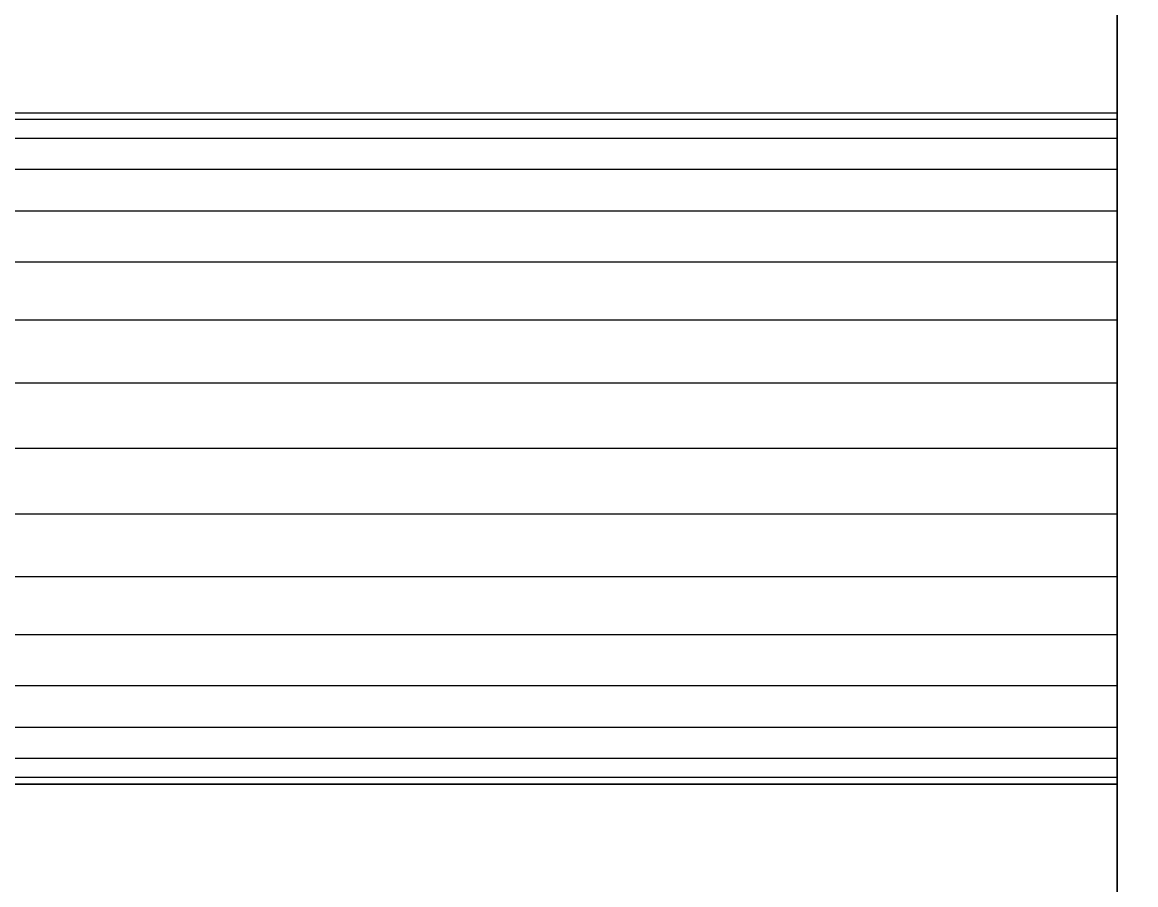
# Model space of a CAD drawing. Header units: millimetres. Extents: x -22443 to 8019, y 3751 to 17584.
# Drawn here: x -19272.19 to -19238.07, y 13900.15 to 13926.57 of the extents above; entities that cross this region are included whole.
import ezdxf

# ---------------------------------------------------------------- set-up
doc = ezdxf.new("R2010")
doc.units = ezdxf.units.MM
for name, color, linetype, lineweight in [('A-ANNO-DIMS', 211, 'Continuous', 9), ('A-ANNO-DIMS-50', 211, 'Continuous', 9), ('A-GENM', 13, 'Continuous', 18)]:
    doc.layers.add(name, color=color, linetype=linetype, lineweight=lineweight)
doc.styles.add('Arial', font='arial.ttf', dxfattribs={"height": 125})
doc.dimstyles.new('Diagonal_-_2_5mm_Arial', dxfattribs={"dimscale": 304.8, "dimtxt": 127.532425, "dimasz": 0.492126, "dimexe": 0.393701, "dimexo": 0.246063, "dimgap": 0.287073, "dimtad": 1, "dimdec": 0, "dimzin": 0, "dimdsep": 46, "dimtxsty": 'Arial', "dimblk1": 'OBLIQUE', "dimblk2": 'OBLIQUE', "dimsah": 1, "dimcen": 0.09, "dimdle": 0.393701, "dimazin": 0, "dimtfac": 1, "dimtdec": 4, "dimtix": 1, "dimtmove": 0, "dimatfit": 3, "dimfxl": 1, "dimtvp": 1, "dimtolj": 1, "dimtzin": 0, "dimarcsym": 2})

# ---------------------------------------------------------------- blocks, each defined once
blk = doc.blocks.new('Nevera autoservicio 1_34m - Nevera autoservicio 1_34m-502275-Level 1')
at = {"layer": 'A-GENM'}
for p, q in [((404.102, 673.31), (404.102, -581.966)), ((404.102, -581.966), (404.102, 673.31)), ((404.102, -581.966), (404.102, 673.31)), ((404.102, -581.966), (404.102, 673.31)), ((404.102, -540.148), (404.102, 501.905)), ((404.102, -246.235), (404.102, -272.955)), ((404.102, -262.678), (205.269, -262.678)), ((404.102, -262.678), (205.269, -262.678)), ((404.102, -262.678), (205.269, -262.678)), ((404.102, -262.678), (205.269, -262.678)), ((404.102, -262.678), (205.269, -262.678)), ((404.102, -262.678), (205.269, -262.678)), ((404.102, -262.678), (205.269, -262.678)), ((404.102, -262.678), (205.269, -262.678)), ((404.102, -262.678), (205.269, -262.678)), ((404.102, -262.678), (205.269, -262.678)), ((404.102, -262.678), (205.269, -262.678)), ((404.102, -262.678), (205.269, -262.678)), ((404.102, -262.859), (404.102, -262.678)), ((404.102, -262.678), (404.102, -262.876)), ((404.102, -262.876), (404.102, -262.678)), ((404.102, -262.678), (404.102, -262.876)), ((404.102, -262.876), (404.102, -262.678)), ((404.102, -262.678), (404.102, -262.876)), ((404.102, -262.876), (404.102, -262.678)), ((404.102, -262.678), (404.102, -262.876)), ((404.102, -262.876), (404.102, -262.678)), ((404.102, -262.678), (404.102, -262.876)), ((404.102, -262.876), (404.102, -262.678)), ((404.102, -262.678), (404.102, -262.777)), ((404.102, -262.876), (404.102, -262.678)), ((404.102, -262.678), (404.102, -262.859)), ((404.102, -262.777), (404.102, -262.678)), ((404.102, -262.876), (404.102, -262.678)), ((404.102, -262.876), (404.102, -262.678)), ((404.102, -262.876), (404.102, -262.678)), ((404.102, -262.678), (404.102, -262.876)), ((404.102, -262.678), (404.102, -262.876)), ((404.102, -262.876), (404.102, -262.678)), ((404.102, -262.678), (404.102, -262.876)), ((404.102, -262.876), (404.102, -262.678)), ((404.102, -262.678), (404.102, -262.876)), ((404.102, -262.876), (205.269, -262.876)), ((404.102, -262.876), (205.269, -262.876)), ((404.102, -262.876), (205.269, -262.876)), ((404.102, -262.876), (205.269, -262.876)), ((404.102, -262.876), (205.269, -262.876)), ((404.102, -262.876), (205.269, -262.876)), ((404.102, -262.876), (205.269, -262.876)), ((404.102, -262.876), (205.269, -262.876)), ((404.102, -262.876), (205.269, -262.876)), ((404.102, -262.876), (205.269, -262.876)), ((404.102, -262.876), (205.269, -262.876)), ((404.102, -262.876), (205.269, -262.876)), ((404.102, -262.876), (205.269, -262.876)), ((404.102, -262.876), (205.269, -262.876)), ((404.102, -262.876), (205.269, -262.876)), ((404.102, -262.876), (205.269, -262.876)), ((404.102, -262.876), (205.269, -262.876)), ((404.102, -262.876), (205.269, -262.876)), ((404.102, -262.876), (205.269, -262.876)), ((404.102, -262.876), (205.269, -262.876)), ((404.102, -262.876), (205.269, -262.876)), ((404.102, -262.876), (205.269, -262.876)), ((404.102, -262.876), (205.269, -262.876)), ((404.102, -262.876), (205.269, -262.876)), ((404.102, -262.777), (404.102, -262.876)), ((404.102, -262.876), (404.102, -262.777)), ((404.102, -262.859), (404.102, -262.876)), ((404.102, -262.859), (404.102, -262.876)), ((404.102, -263.46), (404.102, -262.876)), ((404.102, -262.876), (404.102, -263.46)), ((404.102, -263.46), (404.102, -262.876)), ((404.102, -262.876), (404.102, -263.46)), ((404.102, -263.46), (404.102, -262.876)), ((404.102, -262.876), (404.102, -263.46)), ((404.102, -263.46), (404.102, -262.876)), ((404.102, -262.876), (404.102, -263.46)), ((404.102, -263.46), (404.102, -262.876)), ((404.102, -262.876), (404.102, -263.46)), ((404.102, -263.46), (404.102, -262.876)), ((404.102, -262.876), (404.102, -263.46)), ((404.102, -263.46), (404.102, -262.876)), ((404.102, -263.46), (404.102, -262.876)), ((404.102, -263.46), (404.102, -262.876)), ((404.102, -263.46), (404.102, -262.876)), ((404.102, -263.46), (404.102, -262.876)), ((404.102, -263.46), (404.102, -262.876)), ((404.102, -263.46), (404.102, -262.876)), ((404.102, -263.46), (404.102, -262.876)), ((404.102, -263.46), (404.102, -262.876)), ((404.102, -263.46), (404.102, -262.876)), ((404.102, -263.46), (404.102, -262.876)), ((404.102, -263.46), (404.102, -262.876)), ((404.102, -263.46), (205.269, -263.46)), ((404.102, -263.46), (205.269, -263.46)), ((404.102, -263.46), (205.269, -263.46)), ((404.102, -263.46), (205.269, -263.46)), ((404.102, -263.46), (205.269, -263.46)), ((404.102, -263.46), (205.269, -263.46)), ((404.102, -263.46), (205.269, -263.46)), ((404.102, -263.46), (205.269, -263.46)), ((404.102, -263.46), (205.269, -263.46)), ((404.102, -263.46), (205.269, -263.46)), ((404.102, -263.46), (205.269, -263.46)), ((404.102, -263.46), (205.269, -263.46)), ((404.102, -263.46), (205.269, -263.46)), ((404.102, -263.46), (205.269, -263.46)), ((404.102, -263.46), (205.269, -263.46)), ((404.102, -263.46), (205.269, -263.46)), ((404.102, -263.46), (205.269, -263.46)), ((404.102, -263.46), (205.269, -263.46)), ((404.102, -263.46), (205.269, -263.46)), ((404.102, -263.46), (205.269, -263.46)), ((404.102, -263.46), (205.269, -263.46)), ((404.102, -263.46), (205.269, -263.46)), ((404.102, -263.46), (205.269, -263.46)), ((404.102, -263.46), (205.269, -263.46)), ((404.102, -264.41), (404.102, -263.46)), ((404.102, -263.46), (404.102, -264.41)), ((404.102, -264.41), (404.102, -263.46)), ((404.102, -263.46), (404.102, -264.41)), ((404.102, -264.41), (404.102, -263.46)), ((404.102, -263.46), (404.102, -264.41)), ((404.102, -264.41), (404.102, -263.46)), ((404.102, -263.46), (404.102, -264.41)), ((404.102, -264.41), (404.102, -263.46)), ((404.102, -263.46), (404.102, -264.41)), ((404.102, -264.41), (404.102, -263.46)), ((404.102, -263.46), (404.102, -264.41)), ((404.102, -264.41), (404.102, -263.46)), ((404.102, -264.41), (404.102, -263.46)), ((404.102, -264.41), (404.102, -263.46)), ((404.102, -264.41), (404.102, -263.46)), ((404.102, -264.41), (404.102, -263.46)), ((404.102, -264.41), (404.102, -263.46)), ((404.102, -264.41), (404.102, -263.46)), ((404.102, -264.41), (404.102, -263.46)), ((404.102, -264.41), (404.102, -263.46)), ((404.102, -264.41), (404.102, -263.46)), ((404.102, -264.41), (404.102, -263.46)), ((404.102, -264.41), (404.102, -263.46)), ((404.102, -264.41), (205.269, -264.41)), ((404.102, -264.41), (205.269, -264.41)), ((404.102, -264.41), (205.269, -264.41)), ((404.102, -264.41), (205.269, -264.41)), ((404.102, -264.41), (205.269, -264.41)), ((404.102, -264.41), (205.269, -264.41)), ((404.102, -264.41), (205.269, -264.41)), ((404.102, -264.41), (205.269, -264.41)), ((404.102, -264.41), (205.269, -264.41)), ((404.102, -264.41), (205.269, -264.41)), ((404.102, -264.41), (205.269, -264.41)), ((404.102, -264.41), (205.269, -264.41)), ((404.102, -264.41), (205.269, -264.41)), ((404.102, -264.41), (205.269, -264.41)), ((404.102, -264.41), (205.269, -264.41)), ((404.102, -264.41), (205.269, -264.41)), ((404.102, -264.41), (205.269, -264.41)), ((404.102, -264.41), (205.269, -264.41)), ((404.102, -264.41), (205.269, -264.41)), ((404.102, -264.41), (205.269, -264.41)), ((404.102, -264.41), (205.269, -264.41)), ((404.102, -264.41), (205.269, -264.41)), ((404.102, -264.41), (205.269, -264.41)), ((404.102, -264.41), (205.269, -264.41)), ((404.102, -265.688), (404.102, -264.41)), ((404.102, -264.41), (404.102, -265.688)), ((404.102, -265.688), (404.102, -264.41)), ((404.102, -264.41), (404.102, -265.688)), ((404.102, -265.688), (404.102, -264.41)), ((404.102, -264.41), (404.102, -265.688)), ((404.102, -265.688), (404.102, -264.41)), ((404.102, -264.41), (404.102, -265.688)), ((404.102, -265.688), (404.102, -264.41)), ((404.102, -264.41), (404.102, -265.688)), ((404.102, -265.688), (404.102, -264.41)), ((404.102, -264.41), (404.102, -265.688)), ((404.102, -265.688), (404.102, -264.41)), ((404.102, -265.688), (404.102, -264.41)), ((404.102, -265.688), (404.102, -264.41)), ((404.102, -265.688), (404.102, -264.41)), ((404.102, -265.688), (404.102, -264.41)), ((404.102, -265.688), (404.102, -264.41)), ((404.102, -265.688), (404.102, -264.41)), ((404.102, -265.688), (404.102, -264.41)), ((404.102, -265.688), (404.102, -264.41)), ((404.102, -265.688), (404.102, -264.41)), ((404.102, -265.688), (404.102, -264.41)), ((404.102, -265.688), (404.102, -264.41)), ((404.102, -265.688), (205.269, -265.688)), ((404.102, -265.688), (205.269, -265.688)), ((404.102, -265.688), (205.269, -265.688)), ((404.102, -265.688), (205.269, -265.688)), ((404.102, -265.688), (205.269, -265.688)), ((404.102, -265.688), (205.269, -265.688)), ((404.102, -265.688), (205.269, -265.688)), ((404.102, -265.688), (205.269, -265.688)), ((404.102, -265.688), (205.269, -265.688)), ((404.102, -265.688), (205.269, -265.688)), ((404.102, -265.688), (205.269, -265.688)), ((404.102, -265.688), (205.269, -265.688)), ((404.102, -265.688), (205.269, -265.688)), ((404.102, -265.688), (205.269, -265.688)), ((404.102, -265.688), (205.269, -265.688)), ((404.102, -265.688), (205.269, -265.688)), ((404.102, -265.688), (205.269, -265.688)), ((404.102, -265.688), (205.269, -265.688)), ((404.102, -265.688), (205.269, -265.688)), ((404.102, -265.688), (205.269, -265.688)), ((404.102, -265.688), (205.269, -265.688)), ((404.102, -265.688), (205.269, -265.688)), ((404.102, -265.688), (205.269, -265.688)), ((404.102, -265.688), (205.269, -265.688)), ((404.102, -267.245), (404.102, -265.688)), ((404.102, -265.688), (404.102, -267.245)), ((404.102, -267.245), (404.102, -265.688)), ((404.102, -265.688), (404.102, -267.245)), ((404.102, -267.245), (404.102, -265.688)), ((404.102, -265.688), (404.102, -267.245)), ((404.102, -267.245), (404.102, -265.688)), ((404.102, -265.688), (404.102, -267.245)), ((404.102, -267.245), (404.102, -265.688)), ((404.102, -265.688), (404.102, -267.245)), ((404.102, -267.245), (404.102, -265.688)), ((404.102, -265.688), (404.102, -267.245)), ((404.102, -267.245), (404.102, -265.688)), ((404.102, -267.245), (404.102, -265.688)), ((404.102, -267.245), (404.102, -265.688)), ((404.102, -267.245), (404.102, -265.688)), ((404.102, -267.245), (404.102, -265.688)), ((404.102, -267.245), (404.102, -265.688)), ((404.102, -267.245), (404.102, -265.688)), ((404.102, -267.245), (404.102, -265.688)), ((404.102, -267.245), (404.102, -265.688)), ((404.102, -267.245), (404.102, -265.688)), ((404.102, -267.245), (404.102, -265.688)), ((404.102, -267.245), (404.102, -265.688)), ((404.102, -267.245), (205.269, -267.245)), ((404.102, -267.245), (205.269, -267.245)), ((404.102, -267.245), (205.269, -267.245)), ((404.102, -267.245), (205.269, -267.245)), ((404.102, -267.245), (205.269, -267.245)), ((404.102, -267.245), (205.269, -267.245)), ((404.102, -267.245), (205.269, -267.245)), ((404.102, -267.245), (205.269, -267.245)), ((404.102, -267.245), (205.269, -267.245)), ((404.102, -267.245), (205.269, -267.245)), ((404.102, -267.245), (205.269, -267.245)), ((404.102, -267.245), (205.269, -267.245)), ((404.102, -267.245), (205.269, -267.245)), ((404.102, -267.245), (205.269, -267.245)), ((404.102, -267.245), (205.269, -267.245)), ((404.102, -267.245), (205.269, -267.245)), ((404.102, -267.245), (205.269, -267.245)), ((404.102, -267.245), (205.269, -267.245)), ((404.102, -267.245), (205.269, -267.245)), ((404.102, -267.245), (205.269, -267.245)), ((404.102, -267.245), (205.269, -267.245)), ((404.102, -267.245), (205.269, -267.245)), ((404.102, -267.245), (205.269, -267.245)), ((404.102, -267.245), (205.269, -267.245)), ((404.102, -269.022), (404.102, -267.245)), ((404.102, -267.245), (404.102, -269.022)), ((404.102, -269.022), (404.102, -267.245)), ((404.102, -267.245), (404.102, -269.022)), ((404.102, -269.022), (404.102, -267.245)), ((404.102, -267.245), (404.102, -269.022)), ((404.102, -269.022), (404.102, -267.245)), ((404.102, -267.245), (404.102, -269.022)), ((404.102, -269.022), (404.102, -267.245)), ((404.102, -267.245), (404.102, -269.022)), ((404.102, -269.022), (404.102, -267.245)), ((404.102, -267.245), (404.102, -269.022)), ((404.102, -269.022), (404.102, -267.245)), ((404.102, -269.022), (404.102, -267.245)), ((404.102, -269.022), (404.102, -267.245)), ((404.102, -269.022), (404.102, -267.245)), ((404.102, -269.022), (404.102, -267.245)), ((404.102, -269.022), (404.102, -267.245)), ((404.102, -267.245), (404.102, -269.022)), ((404.102, -269.022), (404.102, -267.245)), ((404.102, -269.022), (404.102, -267.245)), ((404.102, -269.022), (404.102, -267.245)), ((404.102, -269.022), (404.102, -267.245)), ((404.102, -269.022), (404.102, -267.245)), ((404.102, -269.022), (205.269, -269.022)), ((404.102, -269.022), (205.269, -269.022)), ((404.102, -269.022), (205.269, -269.022)), ((404.102, -269.022), (205.269, -269.022)), ((404.102, -269.022), (205.269, -269.022)), ((404.102, -269.022), (205.269, -269.022)), ((404.102, -269.022), (205.269, -269.022)), ((404.102, -269.022), (205.269, -269.022)), ((404.102, -269.022), (205.269, -269.022)), ((404.102, -269.022), (205.269, -269.022)), ((404.102, -269.022), (205.269, -269.022)), ((404.102, -269.022), (205.269, -269.022)), ((404.102, -269.022), (205.269, -269.022)), ((404.102, -269.022), (205.269, -269.022)), ((404.102, -269.022), (205.269, -269.022)), ((404.102, -269.022), (205.269, -269.022)), ((404.102, -269.022), (205.269, -269.022)), ((404.102, -269.022), (205.269, -269.022)), ((404.102, -269.022), (205.269, -269.022)), ((404.102, -269.022), (205.269, -269.022)), ((404.102, -269.022), (205.269, -269.022)), ((404.102, -269.022), (205.269, -269.022)), ((404.102, -269.022), (205.269, -269.022)), ((404.102, -269.022), (205.269, -269.022)), ((404.102, -270.95), (404.102, -269.022)), ((404.102, -269.022), (404.102, -270.95)), ((404.102, -270.95), (404.102, -269.022)), ((404.102, -269.022), (404.102, -270.95)), ((404.102, -270.95), (404.102, -269.022)), ((404.102, -269.022), (404.102, -270.95)), ((404.102, -270.95), (404.102, -269.022)), ((404.102, -269.022), (404.102, -270.95)), ((404.102, -270.95), (404.102, -269.022)), ((404.102, -269.022), (404.102, -270.95)), ((404.102, -270.95), (404.102, -269.022)), ((404.102, -269.022), (404.102, -270.95)), ((404.102, -270.95), (404.102, -269.022)), ((404.102, -270.95), (404.102, -269.022)), ((404.102, -270.95), (404.102, -269.022)), ((404.102, -270.95), (404.102, -269.022)), ((404.102, -270.95), (404.102, -269.022)), ((404.102, -270.95), (404.102, -269.022)), ((404.102, -269.022), (404.102, -270.95)), ((404.102, -269.022), (404.102, -270.95)), ((404.102, -270.95), (404.102, -269.022)), ((404.102, -270.95), (404.102, -269.022)), ((404.102, -270.95), (404.102, -269.022)), ((404.102, -270.95), (404.102, -269.022)), ((404.102, -270.95), (205.269, -270.95)), ((404.102, -270.95), (205.269, -270.95)), ((404.102, -270.95), (205.269, -270.95)), ((404.102, -270.95), (205.269, -270.95)), ((404.102, -270.95), (205.269, -270.95)), ((404.102, -270.95), (205.269, -270.95)), ((404.102, -270.95), (205.269, -270.95)), ((404.102, -270.95), (205.269, -270.95)), ((404.102, -270.95), (205.269, -270.95)), ((404.102, -270.95), (205.269, -270.95)), ((404.102, -270.95), (205.269, -270.95)), ((404.102, -270.95), (205.269, -270.95)), ((404.102, -270.95), (205.269, -270.95)), ((404.102, -270.95), (205.269, -270.95)), ((404.102, -270.95), (205.269, -270.95)), ((404.102, -270.95), (205.269, -270.95)), ((404.102, -270.95), (205.269, -270.95)), ((404.102, -270.95), (205.269, -270.95)), ((404.102, -270.95), (205.269, -270.95)), ((404.102, -270.95), (205.269, -270.95)), ((404.102, -270.95), (205.269, -270.95)), ((404.102, -270.95), (205.269, -270.95)), ((404.102, -270.95), (205.269, -270.95)), ((404.102, -270.95), (205.269, -270.95)), ((404.102, -272.955), (404.102, -270.95)), ((404.102, -270.95), (404.102, -272.955)), ((404.102, -272.955), (404.102, -270.95)), ((404.102, -270.95), (404.102, -272.955)), ((404.102, -272.955), (404.102, -270.95)), ((404.102, -270.95), (404.102, -272.955)), ((404.102, -272.955), (404.102, -270.95)), ((404.102, -270.95), (404.102, -272.955)), ((404.102, -272.955), (404.102, -270.95)), ((404.102, -270.95), (404.102, -272.955)), ((404.102, -272.955), (404.102, -270.95)), ((404.102, -270.95), (404.102, -272.955)), ((404.102, -272.955), (404.102, -270.95)), ((404.102, -272.955), (404.102, -270.95)), ((404.102, -272.955), (404.102, -270.95)), ((404.102, -272.955), (404.102, -270.95)), ((404.102, -272.955), (404.102, -270.95)), ((404.102, -272.955), (404.102, -270.95)), ((404.102, -272.955), (404.102, -270.95)), ((404.102, -272.955), (404.102, -270.95)), ((404.102, -272.955), (404.102, -270.95)), ((404.102, -272.955), (404.102, -270.95)), ((404.102, -272.955), (404.102, -270.95)), ((404.102, -272.955), (404.102, -270.95)), ((404.102, -272.955), (205.269, -272.955)), ((404.102, -272.955), (205.269, -272.955)), ((404.102, -272.955), (205.269, -272.955)), ((404.102, -272.955), (205.269, -272.955)), ((404.102, -272.955), (205.269, -272.955)), ((404.102, -272.955), (205.269, -272.955)), ((404.102, -272.955), (205.269, -272.955)), ((404.102, -272.955), (205.269, -272.955)), ((404.102, -272.955), (205.269, -272.955)), ((404.102, -272.955), (205.269, -272.955)), ((404.102, -272.955), (205.269, -272.955)), ((404.102, -272.955), (205.269, -272.955)), ((404.102, -272.955), (205.269, -272.955)), ((404.102, -272.955), (205.269, -272.955)), ((404.102, -272.955), (205.269, -272.955)), ((404.102, -272.955), (205.269, -272.955)), ((404.102, -272.955), (205.269, -272.955)), ((404.102, -272.955), (205.269, -272.955)), ((404.102, -272.955), (205.269, -272.955)), ((404.102, -272.955), (205.269, -272.955)), ((404.102, -272.955), (205.269, -272.955)), ((404.102, -272.955), (205.269, -272.955)), ((404.102, -272.955), (205.269, -272.955)), ((404.102, -272.955), (205.269, -272.955)), ((404.102, -274.96), (404.102, -272.955)), ((404.102, -272.955), (404.102, -274.96)), ((404.102, -274.96), (404.102, -272.955)), ((404.102, -272.955), (404.102, -274.96)), ((404.102, -274.96), (404.102, -272.955)), ((404.102, -272.955), (404.102, -274.96)), ((404.102, -274.96), (404.102, -272.955)), ((404.102, -272.955), (404.102, -274.96)), ((404.102, -274.96), (404.102, -272.955)), ((404.102, -272.955), (404.102, -274.96)), ((404.102, -274.96), (404.102, -272.955)), ((404.102, -272.955), (404.102, -274.96)), ((404.102, -272.955), (404.102, -299.674)), ((404.102, -272.955), (404.102, -274.96)), ((404.102, -272.955), (404.102, -274.96)), ((404.102, -272.955), (404.102, -274.96)), ((404.102, -272.955), (404.102, -274.96)), ((404.102, -272.955), (404.102, -274.96)), ((404.102, -272.955), (404.102, -274.96)), ((404.102, -274.96), (404.102, -272.955)), ((404.102, -274.96), (404.102, -272.955)), ((404.102, -272.955), (404.102, -274.96)), ((404.102, -272.955), (404.102, -274.96)), ((404.102, -272.955), (404.102, -274.96)), ((404.102, -272.955), (404.102, -274.96)), ((404.102, -274.96), (205.269, -274.96)), ((404.102, -274.96), (205.269, -274.96)), ((404.102, -274.96), (205.269, -274.96)), ((404.102, -274.96), (205.269, -274.96)), ((404.102, -274.96), (205.269, -274.96)), ((404.102, -274.96), (205.269, -274.96)), ((404.102, -274.96), (205.269, -274.96)), ((404.102, -274.96), (205.269, -274.96)), ((404.102, -274.96), (205.269, -274.96)), ((404.102, -274.96), (205.269, -274.96)), ((404.102, -274.96), (205.269, -274.96)), ((404.102, -274.96), (205.269, -274.96)), ((404.102, -274.96), (205.269, -274.96)), ((404.102, -274.96), (205.269, -274.96)), ((404.102, -274.96), (205.269, -274.96)), ((404.102, -274.96), (205.269, -274.96)), ((404.102, -274.96), (205.269, -274.96)), ((404.102, -274.96), (205.269, -274.96)), ((404.102, -274.96), (205.269, -274.96)), ((404.102, -274.96), (205.269, -274.96)), ((404.102, -274.96), (205.269, -274.96)), ((404.102, -274.96), (205.269, -274.96)), ((404.102, -274.96), (205.269, -274.96)), ((404.102, -274.96), (205.269, -274.96)), ((404.102, -276.887), (404.102, -274.96)), ((404.102, -274.96), (404.102, -276.887)), ((404.102, -276.887), (404.102, -274.96)), ((404.102, -274.96), (404.102, -276.887)), ((404.102, -276.887), (404.102, -274.96)), ((404.102, -274.96), (404.102, -276.887)), ((404.102, -276.887), (404.102, -274.96)), ((404.102, -274.96), (404.102, -276.887)), ((404.102, -276.887), (404.102, -274.96)), ((404.102, -274.96), (404.102, -276.887)), ((404.102, -276.887), (404.102, -274.96)), ((404.102, -274.96), (404.102, -276.887)), ((404.102, -274.96), (404.102, -276.887)), ((404.102, -274.96), (404.102, -276.887)), ((404.102, -274.96), (404.102, -276.887)), ((404.102, -274.96), (404.102, -276.887)), ((404.102, -274.96), (404.102, -276.887)), ((404.102, -274.96), (404.102, -276.887)), ((404.102, -276.887), (404.102, -274.96)), ((404.102, -276.887), (404.102, -274.96)), ((404.102, -274.96), (404.102, -276.887)), ((404.102, -274.96), (404.102, -276.887)), ((404.102, -274.96), (404.102, -276.887)), ((404.102, -274.96), (404.102, -276.887)), ((404.102, -276.887), (205.269, -276.887)), ((404.102, -276.887), (205.269, -276.887)), ((404.102, -276.887), (205.269, -276.887)), ((404.102, -276.887), (205.269, -276.887)), ((404.102, -276.887), (205.269, -276.887)), ((404.102, -276.887), (205.269, -276.887)), ((404.102, -276.887), (205.269, -276.887)), ((404.102, -276.887), (205.269, -276.887)), ((404.102, -276.887), (205.269, -276.887)), ((404.102, -276.887), (205.269, -276.887)), ((404.102, -276.887), (205.269, -276.887)), ((404.102, -276.887), (205.269, -276.887)), ((404.102, -276.887), (205.269, -276.887)), ((404.102, -276.887), (205.269, -276.887)), ((404.102, -276.887), (205.269, -276.887)), ((404.102, -276.887), (205.269, -276.887)), ((404.102, -276.887), (205.269, -276.887)), ((404.102, -276.887), (205.269, -276.887)), ((404.102, -276.887), (205.269, -276.887)), ((404.102, -276.887), (205.269, -276.887)), ((404.102, -276.887), (205.269, -276.887)), ((404.102, -276.887), (205.269, -276.887)), ((404.102, -276.887), (205.269, -276.887)), ((404.102, -276.887), (205.269, -276.887)), ((404.102, -278.664), (404.102, -276.887)), ((404.102, -276.887), (404.102, -278.664)), ((404.102, -278.664), (404.102, -276.887)), ((404.102, -276.887), (404.102, -278.664)), ((404.102, -278.664), (404.102, -276.887)), ((404.102, -276.887), (404.102, -278.664)), ((404.102, -278.664), (404.102, -276.887)), ((404.102, -276.887), (404.102, -278.664)), ((404.102, -278.664), (404.102, -276.887)), ((404.102, -276.887), (404.102, -278.664)), ((404.102, -278.664), (404.102, -276.887)), ((404.102, -276.887), (404.102, -278.664)), ((404.102, -276.887), (404.102, -278.664)), ((404.102, -276.887), (404.102, -278.664)), ((404.102, -276.887), (404.102, -278.664)), ((404.102, -276.887), (404.102, -278.664)), ((404.102, -276.887), (404.102, -278.664)), ((404.102, -276.887), (404.102, -278.664)), ((404.102, -278.664), (404.102, -276.887)), ((404.102, -276.887), (404.102, -278.664)), ((404.102, -276.887), (404.102, -278.664)), ((404.102, -276.887), (404.102, -278.664)), ((404.102, -276.887), (404.102, -278.664)), ((404.102, -276.887), (404.102, -278.664)), ((404.102, -278.664), (205.269, -278.664)), ((404.102, -278.664), (205.269, -278.664)), ((404.102, -278.664), (205.269, -278.664)), ((404.102, -278.664), (205.269, -278.664)), ((404.102, -278.664), (205.269, -278.664)), ((404.102, -278.664), (205.269, -278.664)), ((404.102, -278.664), (205.269, -278.664)), ((404.102, -278.664), (205.269, -278.664)), ((404.102, -278.664), (205.269, -278.664)), ((404.102, -278.664), (205.269, -278.664)), ((404.102, -278.664), (205.269, -278.664)), ((404.102, -278.664), (205.269, -278.664)), ((404.102, -278.664), (205.269, -278.664)), ((404.102, -278.664), (205.269, -278.664)), ((404.102, -278.664), (205.269, -278.664)), ((404.102, -278.664), (205.269, -278.664)), ((404.102, -278.664), (205.269, -278.664)), ((404.102, -278.664), (205.269, -278.664)), ((404.102, -278.664), (205.269, -278.664)), ((404.102, -278.664), (205.269, -278.664)), ((404.102, -278.664), (205.269, -278.664)), ((404.102, -278.664), (205.269, -278.664)), ((404.102, -278.664), (205.269, -278.664)), ((404.102, -278.664), (205.269, -278.664)), ((404.102, -280.221), (404.102, -278.664)), ((404.102, -278.664), (404.102, -280.221)), ((404.102, -280.221), (404.102, -278.664)), ((404.102, -278.664), (404.102, -280.221)), ((404.102, -280.221), (404.102, -278.664)), ((404.102, -278.664), (404.102, -280.221)), ((404.102, -280.221), (404.102, -278.664)), ((404.102, -278.664), (404.102, -280.221)), ((404.102, -280.221), (404.102, -278.664)), ((404.102, -278.664), (404.102, -280.221)), ((404.102, -280.221), (404.102, -278.664)), ((404.102, -278.664), (404.102, -280.221)), ((404.102, -278.664), (404.102, -280.221)), ((404.102, -278.664), (404.102, -280.221)), ((404.102, -278.664), (404.102, -280.221)), ((404.102, -278.664), (404.102, -280.221)), ((404.102, -278.664), (404.102, -280.221)), ((404.102, -278.664), (404.102, -280.221)), ((404.102, -278.664), (404.102, -280.221)), ((404.102, -278.664), (404.102, -280.221)), ((404.102, -278.664), (404.102, -280.221)), ((404.102, -278.664), (404.102, -280.221)), ((404.102, -278.664), (404.102, -280.221)), ((404.102, -278.664), (404.102, -280.221)), ((404.102, -280.221), (205.269, -280.221)), ((404.102, -280.221), (205.269, -280.221)), ((404.102, -280.221), (205.269, -280.221)), ((404.102, -280.221), (205.269, -280.221)), ((404.102, -280.221), (205.269, -280.221)), ((404.102, -280.221), (205.269, -280.221)), ((404.102, -280.221), (205.269, -280.221)), ((404.102, -280.221), (205.269, -280.221)), ((404.102, -280.221), (205.269, -280.221)), ((404.102, -280.221), (205.269, -280.221)), ((404.102, -280.221), (205.269, -280.221)), ((404.102, -280.221), (205.269, -280.221)), ((404.102, -280.221), (205.269, -280.221)), ((404.102, -280.221), (205.269, -280.221)), ((404.102, -280.221), (205.269, -280.221)), ((404.102, -280.221), (205.269, -280.221)), ((404.102, -280.221), (205.269, -280.221)), ((404.102, -280.221), (205.269, -280.221)), ((404.102, -280.221), (205.269, -280.221)), ((404.102, -280.221), (205.269, -280.221)), ((404.102, -280.221), (205.269, -280.221)), ((404.102, -280.221), (205.269, -280.221)), ((404.102, -280.221), (205.269, -280.221)), ((404.102, -280.221), (205.269, -280.221)), ((404.102, -281.499), (404.102, -280.221)), ((404.102, -280.221), (404.102, -281.499)), ((404.102, -281.499), (404.102, -280.221)), ((404.102, -280.221), (404.102, -281.499)), ((404.102, -281.499), (404.102, -280.221)), ((404.102, -280.221), (404.102, -281.499)), ((404.102, -281.499), (404.102, -280.221)), ((404.102, -280.221), (404.102, -281.499)), ((404.102, -281.499), (404.102, -280.221)), ((404.102, -280.221), (404.102, -281.499)), ((404.102, -281.499), (404.102, -280.221)), ((404.102, -280.221), (404.102, -281.499)), ((404.102, -280.221), (404.102, -281.499)), ((404.102, -280.221), (404.102, -281.499)), ((404.102, -280.221), (404.102, -281.499)), ((404.102, -280.221), (404.102, -281.499)), ((404.102, -280.221), (404.102, -281.499)), ((404.102, -280.221), (404.102, -281.499)), ((404.102, -280.221), (404.102, -281.499)), ((404.102, -280.221), (404.102, -281.499)), ((404.102, -280.221), (404.102, -281.499)), ((404.102, -280.221), (404.102, -281.499)), ((404.102, -280.221), (404.102, -281.499)), ((404.102, -280.221), (404.102, -281.499)), ((404.102, -281.499), (205.269, -281.499)), ((404.102, -281.499), (205.269, -281.499)), ((404.102, -281.499), (205.269, -281.499)), ((404.102, -281.499), (205.269, -281.499)), ((404.102, -281.499), (205.269, -281.499)), ((404.102, -281.499), (205.269, -281.499)), ((404.102, -281.499), (205.269, -281.499)), ((404.102, -281.499), (205.269, -281.499)), ((404.102, -281.499), (205.269, -281.499)), ((404.102, -281.499), (205.269, -281.499)), ((404.102, -281.499), (205.269, -281.499)), ((404.102, -281.499), (205.269, -281.499)), ((404.102, -281.499), (205.269, -281.499)), ((404.102, -281.499), (205.269, -281.499)), ((404.102, -281.499), (205.269, -281.499)), ((404.102, -281.499), (205.269, -281.499)), ((404.102, -281.499), (205.269, -281.499)), ((404.102, -281.499), (205.269, -281.499)), ((404.102, -281.499), (205.269, -281.499)), ((404.102, -281.499), (205.269, -281.499)), ((404.102, -281.499), (205.269, -281.499)), ((404.102, -281.499), (205.269, -281.499)), ((404.102, -281.499), (205.269, -281.499)), ((404.102, -281.499), (205.269, -281.499)), ((404.102, -282.449), (404.102, -281.499)), ((404.102, -281.499), (404.102, -282.449)), ((404.102, -282.449), (404.102, -281.499)), ((404.102, -281.499), (404.102, -282.449)), ((404.102, -282.449), (404.102, -281.499)), ((404.102, -281.499), (404.102, -282.449)), ((404.102, -282.449), (404.102, -281.499)), ((404.102, -281.499), (404.102, -282.449)), ((404.102, -282.449), (404.102, -281.499)), ((404.102, -281.499), (404.102, -282.449)), ((404.102, -282.449), (404.102, -281.499)), ((404.102, -281.499), (404.102, -282.449)), ((404.102, -281.499), (404.102, -282.449)), ((404.102, -281.499), (404.102, -282.449)), ((404.102, -281.499), (404.102, -282.449)), ((404.102, -281.499), (404.102, -282.449)), ((404.102, -281.499), (404.102, -282.449)), ((404.102, -281.499), (404.102, -282.449)), ((404.102, -281.499), (404.102, -282.449)), ((404.102, -281.499), (404.102, -282.449)), ((404.102, -281.499), (404.102, -282.449)), ((404.102, -281.499), (404.102, -282.449)), ((404.102, -281.499), (404.102, -282.449)), ((404.102, -281.499), (404.102, -282.449)), ((404.102, -282.449), (205.269, -282.449)), ((404.102, -282.449), (205.269, -282.449)), ((404.102, -282.449), (205.269, -282.449)), ((404.102, -282.449), (205.269, -282.449)), ((404.102, -282.449), (205.269, -282.449)), ((404.102, -282.449), (205.269, -282.449)), ((404.102, -282.449), (205.269, -282.449)), ((404.102, -282.449), (205.269, -282.449)), ((404.102, -282.449), (205.269, -282.449)), ((404.102, -282.449), (205.269, -282.449)), ((404.102, -282.449), (205.269, -282.449)), ((404.102, -282.449), (205.269, -282.449)), ((404.102, -282.449), (205.269, -282.449)), ((404.102, -282.449), (205.269, -282.449)), ((404.102, -282.449), (205.269, -282.449)), ((404.102, -282.449), (205.269, -282.449)), ((404.102, -282.449), (205.269, -282.449)), ((404.102, -282.449), (205.269, -282.449)), ((404.102, -282.449), (205.269, -282.449)), ((404.102, -282.449), (205.269, -282.449)), ((404.102, -282.449), (205.269, -282.449)), ((404.102, -282.449), (205.269, -282.449)), ((404.102, -282.449), (205.269, -282.449)), ((404.102, -282.449), (205.269, -282.449)), ((404.102, -283.034), (404.102, -282.449)), ((404.102, -282.449), (404.102, -283.034)), ((404.102, -283.034), (404.102, -282.449)), ((404.102, -282.449), (404.102, -283.034)), ((404.102, -283.034), (404.102, -282.449)), ((404.102, -282.449), (404.102, -283.034)), ((404.102, -283.034), (404.102, -282.449)), ((404.102, -282.449), (404.102, -283.034)), ((404.102, -283.034), (404.102, -282.449)), ((404.102, -282.449), (404.102, -283.034)), ((404.102, -283.034), (404.102, -282.449)), ((404.102, -282.449), (404.102, -283.034)), ((404.102, -282.449), (404.102, -283.034)), ((404.102, -282.449), (404.102, -283.034)), ((404.102, -282.449), (404.102, -283.034)), ((404.102, -282.449), (404.102, -283.034)), ((404.102, -282.449), (404.102, -283.034)), ((404.102, -282.449), (404.102, -283.034)), ((404.102, -282.449), (404.102, -283.034)), ((404.102, -282.449), (404.102, -283.034)), ((404.102, -282.449), (404.102, -283.034)), ((404.102, -282.449), (404.102, -283.034)), ((404.102, -282.449), (404.102, -283.034)), ((404.102, -282.449), (404.102, -283.034)), ((404.102, -283.034), (205.269, -283.034)), ((404.102, -283.034), (205.269, -283.034)), ((404.102, -283.034), (205.269, -283.034)), ((404.102, -283.034), (205.269, -283.034)), ((404.102, -283.034), (205.269, -283.034)), ((404.102, -283.034), (205.269, -283.034)), ((404.102, -283.034), (205.269, -283.034)), ((404.102, -283.034), (205.269, -283.034)), ((404.102, -283.034), (205.269, -283.034)), ((404.102, -283.034), (205.269, -283.034)), ((404.102, -283.034), (205.269, -283.034)), ((404.102, -283.034), (205.269, -283.034)), ((404.102, -283.034), (205.269, -283.034)), ((404.102, -283.034), (205.269, -283.034)), ((404.102, -283.034), (205.269, -283.034)), ((404.102, -283.034), (205.269, -283.034)), ((404.102, -283.034), (205.269, -283.034)), ((404.102, -283.034), (205.269, -283.034)), ((404.102, -283.034), (205.269, -283.034)), ((404.102, -283.034), (205.269, -283.034)), ((404.102, -283.034), (205.269, -283.034)), ((404.102, -283.034), (205.269, -283.034)), ((404.102, -283.034), (205.269, -283.034)), ((404.102, -283.034), (205.269, -283.034)), ((404.102, -283.051), (404.102, -283.034)), ((404.102, -283.034), (404.102, -283.231)), ((404.102, -283.231), (404.102, -283.034)), ((404.102, -283.034), (404.102, -283.231)), ((404.102, -283.231), (404.102, -283.034)), ((404.102, -283.034), (404.102, -283.231)), ((404.102, -283.231), (404.102, -283.034)), ((404.102, -283.034), (404.102, -283.231)), ((404.102, -283.231), (404.102, -283.034)), ((404.102, -283.034), (404.102, -283.133)), ((404.102, -283.231), (404.102, -283.034)), ((404.102, -283.133), (404.102, -283.034)), ((404.102, -283.034), (404.102, -283.231)), ((404.102, -283.051), (404.102, -283.034)), ((404.102, -283.034), (404.102, -283.133)), ((404.102, -283.034), (404.102, -283.133)), ((404.102, -283.034), (404.102, -283.231)), ((404.102, -283.034), (404.102, -283.231)), ((404.102, -283.034), (404.102, -283.231)), ((404.102, -283.034), (404.102, -283.231)), ((404.102, -283.231), (404.102, -283.034)), ((404.102, -283.231), (404.102, -283.034)), ((404.102, -283.034), (404.102, -283.231)), ((404.102, -283.231), (404.102, -283.034)), ((404.102, -283.051), (404.102, -283.231)), ((404.102, -283.231), (404.102, -283.051)), ((404.102, -283.133), (404.102, -283.231)), ((404.102, -283.133), (404.102, -283.231)), ((404.102, -283.133), (404.102, -283.231)), ((404.102, -283.133), (404.102, -283.231)), ((404.102, -283.231), (205.269, -283.231)), ((404.102, -283.231), (205.269, -283.231)), ((404.102, -283.231), (205.269, -283.231)), ((404.102, -283.231), (205.269, -283.231)), ((404.102, -283.231), (205.269, -283.231)), ((404.102, -283.231), (205.269, -283.231)), ((404.102, -283.231), (205.269, -283.231)), ((404.102, -283.231), (205.269, -283.231)), ((404.102, -283.231), (205.269, -283.231)), ((205.269, -283.231), (404.102, -283.231)), ((404.102, -283.231), (205.269, -283.231)), ((404.102, -283.231), (205.269, -283.231))]:
    blk.add_line(p, q, dxfattribs=at)
blk = doc.blocks.new('DIMBLOCK4-Level 1')
at = {"layer": 'A-ANNO-DIMS-50'}
for p, q in [((-22191.521, 15666.468), (-22191.521, 7546.468)), ((-22191.521, 15546.468), (-22311.521, 15546.468)), ((-22191.521, 15546.468), (-11329.566, 15546.468)), ((-22191.521, 7666.468), (-22311.521, 7666.468)), ((-22191.521, 7666.468), (-20582.646, 7666.468))]:
    blk.add_line(p, q, dxfattribs=at)
at = {"layer": 'A-ANNO-DIMS-50', "lineweight": 35}
for p, q in [((-22191.521, 15546.468), (-22266.521, 15621.468)), ((-22191.521, 15546.468), (-22116.521, 15471.468)), ((-22191.521, 7666.468), (-22266.521, 7741.468)), ((-22191.521, 7666.468), (-22116.521, 7591.468))]:
    blk.add_line(p, q, dxfattribs=at)
at = {"layer": 'A-ANNO-DIMS-50', "color": 0, "insert": (-22441.3, 11414.188), "char_height": 125, "width": 461.47117, "attachment_point": 1, "rotation": 90, "line_spacing_factor": 0.941778, "style": 'Arial'}
blk.add_mtext('7880', dxfattribs=at)
blk = doc.blocks.new('_Oblique')
at = {"color": 0, "linetype": 'ByBlock', "lineweight": -2}
blk.add_line((-0.5, -0.5), (0.5, 0.5), dxfattribs=at)

msp = doc.modelspace()

# ---------------------------------------------------------------- block references
at = {"layer": 'A-GENM'}
msp.add_blockref('Nevera autoservicio 1_34m - Nevera autoservicio 1_34m-502275-Level 1', (-19642.743, 14186.468), dxfattribs=at)

# ---------------------------------------------------------------- dimensions: what is measured, and where the dimension line sits
at = {"layer": 'A-ANNO-DIMS'}
dim = msp.add_linear_dim(base=(-22191.521, 7666.468), p1=(-11254.566, 15546.468), p2=(-20507.646, 7666.468), angle=90, dimstyle='Diagonal_-_2_5mm_Arial', override={"dimpost": '<>', "dimfxl": 12153.760552}, dxfattribs=at)
dim.commit()
dim.dimension.update_dxf_attribs({"geometry": 'DIMBLOCK4-Level 1', "text_midpoint": (-22342.843, 11606.468)})

doc.saveas('drawing.dxf')
